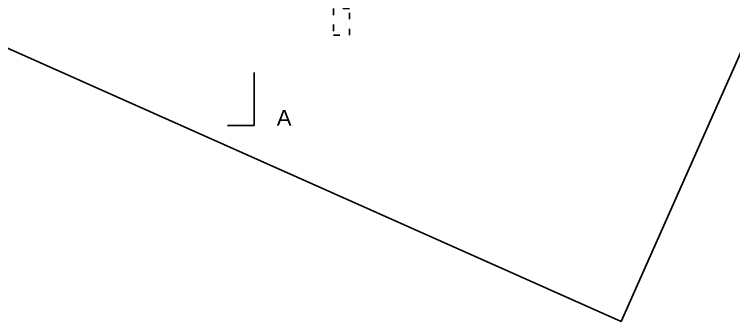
# Model space of a CAD drawing. Header units: inches. Extents: x -173 to 14008, y -3334 to 10368.
# Drawn here: x 9163 to 10515, y -1597 to -1020 of the extents above; entities that cross this region are included whole.
import ezdxf

# ---------------------------------------------------------------- set-up
doc = ezdxf.new("R2010")
doc.units = ezdxf.units.IN
doc.header["$MEASUREMENT"] = 0
doc.linetypes.add('ACAD_ISO03W100', pattern=[30, 12, -18])
doc.styles.get("Standard").update_dxf_attribs({"font": 'Arial.ttf'})

msp = doc.modelspace()

# ---------------------------------------------------------------- linework, layer by layer
for q in [(9613.9, -1129.2), (9563.9, -1229.2)]:
    msp.add_line((9613.9, -1229.2), q)
msp.add_lwpolyline([(8476.5, -783.4), (10303.6, -1596.9), (11117, 230.2), (9289.9, 1043.7)], close=True)
at = {"linetype": 'ACAD_ISO03W100'}
msp.add_lwpolyline([(9793, -1009.6), (9763, -1009.6), (9763, -1059.6), (9793, -1059.6)], close=True, dxfattribs=at)

# ---------------------------------------------------------------- texts
msp.add_text('A', height=29.7, rotation=360).set_placement((9656.5, -1229.2))

doc.saveas('drawing.dxf')
